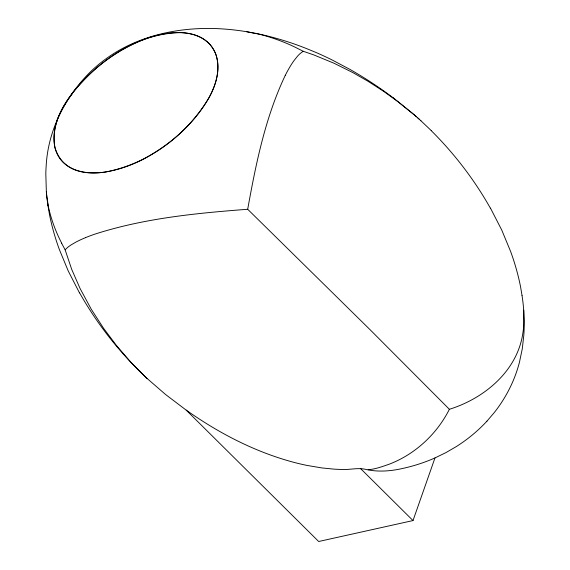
<?xml version="1.0" encoding="UTF-8"?>
<svg xmlns="http://www.w3.org/2000/svg" width="570" height="570" viewBox="0 0 570 570"><rect width="100%" height="100%" fill="white"/><g stroke="black" fill="none" stroke-linecap="round" stroke-linejoin="round"><path stroke-width="0.85" d="M523.766 310.956L523.972 320.368A113.758 103.84 -9.5 0 1 522.555 335.124C516.163 372.032 483.688 398.615 449.381 409.289L370.194 329.823L247.694 209.276C255.923 163.654 265.285 117.427 285.292 75.297M138.339 41.795C121.467 49.141 105.899 59.387 92.247 71.699C71.742 91.072 49.505 117.677 54.977 147.744C67.638 188.292 123.996 171.541 149.946 155.418C167.523 145.2 183.44 132.005 196.329 116.259C209.881 99.33 222.998 76.701 215.888 54.392C203.861 24.46 163.355 30.794 139.486 41.304M57.264 120.284C52.162 134.036 52.013 151.72 63.32 162.507C74.243 172.781 90.566 174.092 104.752 172.147C147.708 164.267 186.148 135.596 208.556 98.439C217.355 83.092 222.92 61.845 211.527 46.334C204.452 36.979 192.254 33.103 180.925 32.647C137.406 33.124 98.111 60.684 71.913 93.879M146.96 378.352L165.549 394.483L186.191 410.129L318.687 541.5L413.008 520.567L434.967 457.945L446.061 452.544L456.285 446.595A150.402 137.292 -9.5 0 0 486.951 421.152M449.381 409.289C436.934 433.991 415.366 454.091 389.502 464.087C382.313 466.566 374.803 469.452 367.173 469.751C357.996 466.973 348.555 470.457 339.136 469.374A147.16 134.335 -9.5 0 1 333.992 469.131L321.765 467.92L306.981 465.419A231.441 211.263 -9.5 0 1 293.222 462.17C254.655 451.803 218.716 433.072 186.205 410.115M144.623 376.15L130.359 361.665L116.23 345.206L103.569 328.291L91.221 309.161L80.049 288.448L71.706 269.368L65.123 249.795L67.566 247.473A39.088 35.682 -9.5 0 1 71.514 244.651L76.352 241.865A102.486 93.551 -9.5 0 1 85.55 237.647M486.951 421.152L494.304 412.538A149.917 136.85 -9.5 0 0 516.171 373.015A154.826 141.332 -9.5 0 0 519.427 362.37L522.263 348.89L523.816 335.274A196.857 179.7 -9.5 0 0 524.186 327.244L523.709 310.166M413.079 113.843L398.473 102.059L383.66 91.364L368.184 81.375L352.83 72.582L333.885 63.177L313.529 54.813L303.197 51.264L300.354 53.366A33.566 30.645 -9.5 0 0 297.597 56.117L293.97 60.648A91.799 83.797 -9.5 0 0 290.016 66.697A145.92 133.195 -9.5 0 0 285.299 75.304M247.694 209.276C196.222 213.18 144.139 218.246 94.784 234.163A157.783 144.025 -9.5 0 0 85.536 237.626M368.149 469.915C379.862 472.088 391.854 470.984 403.368 468.291A155.51 141.959 -9.5 0 0 434.967 457.945M246.817 31.721L255.41 33.388M303.197 51.264L294.882 47.075A184.195 168.136 -9.5 0 0 255.438 33.281M393.136 97.734L414.668 115.211M413.613 114.264L416.25 116.586M415.409 115.831L417.817 117.976M417.197 117.406L419.385 119.372M418.971 118.995L420.938 120.783M420.731 120.591L431.262 130.601M146.404 377.832L147.032 378.416M145.849 377.319L146.547 377.967M145.3 376.799L146.062 377.511M144.744 376.271L145.585 377.062M144.196 375.751L145.101 376.606M144.139 375.694L138.738 370.464M360.326 468.319L413.008 520.567M65.123 249.795L61.61 243.248M490.499 208.157L501.792 230.159L510.635 251.534A282.392 257.783 -9.5 0 1 520.488 286.404L522.042 295.509M79.501 292.909L68.208 270.907L59.365 249.532A282.392 257.783 -9.5 0 1 49.512 214.669L47.958 205.556M48.208 205.143L46.904 197.085A139.757 127.58 -9.5 0 1 46.348 191.684L45.814 173.822A196.921 179.757 -9.5 0 1 46.177 165.792C48.072 130.031 65.55 96.23 90.908 71.371A139.301 127.16 -9.5 0 1 120.598 49.49C148.87 33.894 181.552 27.716 213.636 28.5A225.121 205.499 -9.5 0 1 246.233 31.656L261.124 34.499A291.42 266.019 -9.5 0 1 307.636 49.027L316.592 52.725A348.405 318.039 -9.5 0 1 332.424 60.114L349.894 69.376A411.326 375.473 -9.5 0 1 393.115 97.762M523.745 310.65L523.652 309.382A234.213 213.8 -9.5 0 0 522.034 295.517M138.774 370.429A403.51 368.334 -9.5 0 1 79.6 292.859M47.965 205.556A234.213 213.8 -9.5 0 1 46.348 191.684M431.226 130.637A403.51 368.334 -9.5 0 1 490.399 208.207M57.057 120.227A111.378 101.667 -9.5 0 1 72.098 93.993M61.71 243.205A176.593 161.203 -9.5 0 1 48.044 205.171"/></g></svg>
